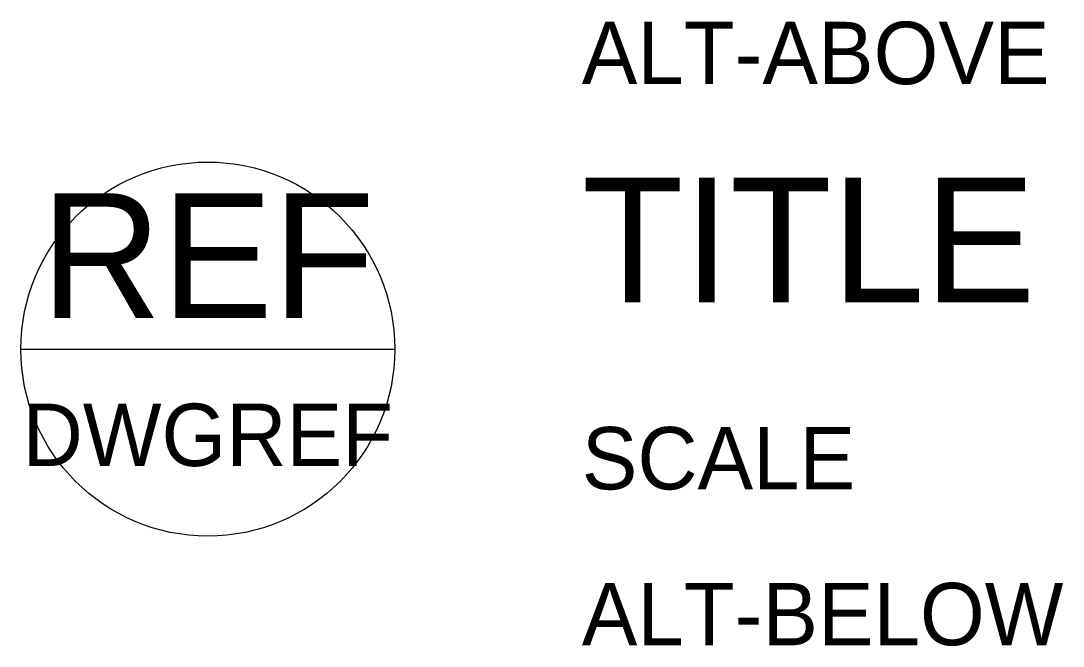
# Model space of a CAD drawing. Extents: x -6 to 27.4, y -9.5 to 10.5.
import ezdxf
from ezdxf.enums import TextEntityAlignment as Align

# ---------------------------------------------------------------- set-up
doc = ezdxf.new("R2010")
doc.units = 0
doc.header["$LTSCALE"] = 10
doc.header["$MEASUREMENT"] = 0
doc.layers.add('~-TSYM4', color=7, linetype='Continuous')

msp = doc.modelspace()

# ---------------------------------------------------------------- linework, layer by layer
at = {"layer": '~-TSYM4'}
msp.add_line((-6, 0), (6, 0), dxfattribs=at)
msp.add_circle((0, 0), 6, dxfattribs=at)

# ---------------------------------------------------------------- texts
for tag, p, s, height in [('ALT-ABOVE', (12, 8.5), '', 2), ('TITLE', (12, 1.5), 'DETAIL', 4), ('ALT-BELOW', (12, -9.5), '', 2)]:
    msp.add_attdef(tag, p, s, height=height)
at = {"flags": 8}
msp.add_attdef('REF', text='VIEWNUMBER', height=4, dxfattribs=at).set_placement((0, 1), align=Align.CENTER)
msp.add_attdef('DWGREF', text='SHEETNUMBER', height=2, dxfattribs=at).set_placement((0, -1.75), align=Align.TOP_CENTER)
msp.add_attdef('SCALE', (12, -4.5), 'ViewportScale', height=2, dxfattribs=at)

doc.saveas('drawing.dxf')
